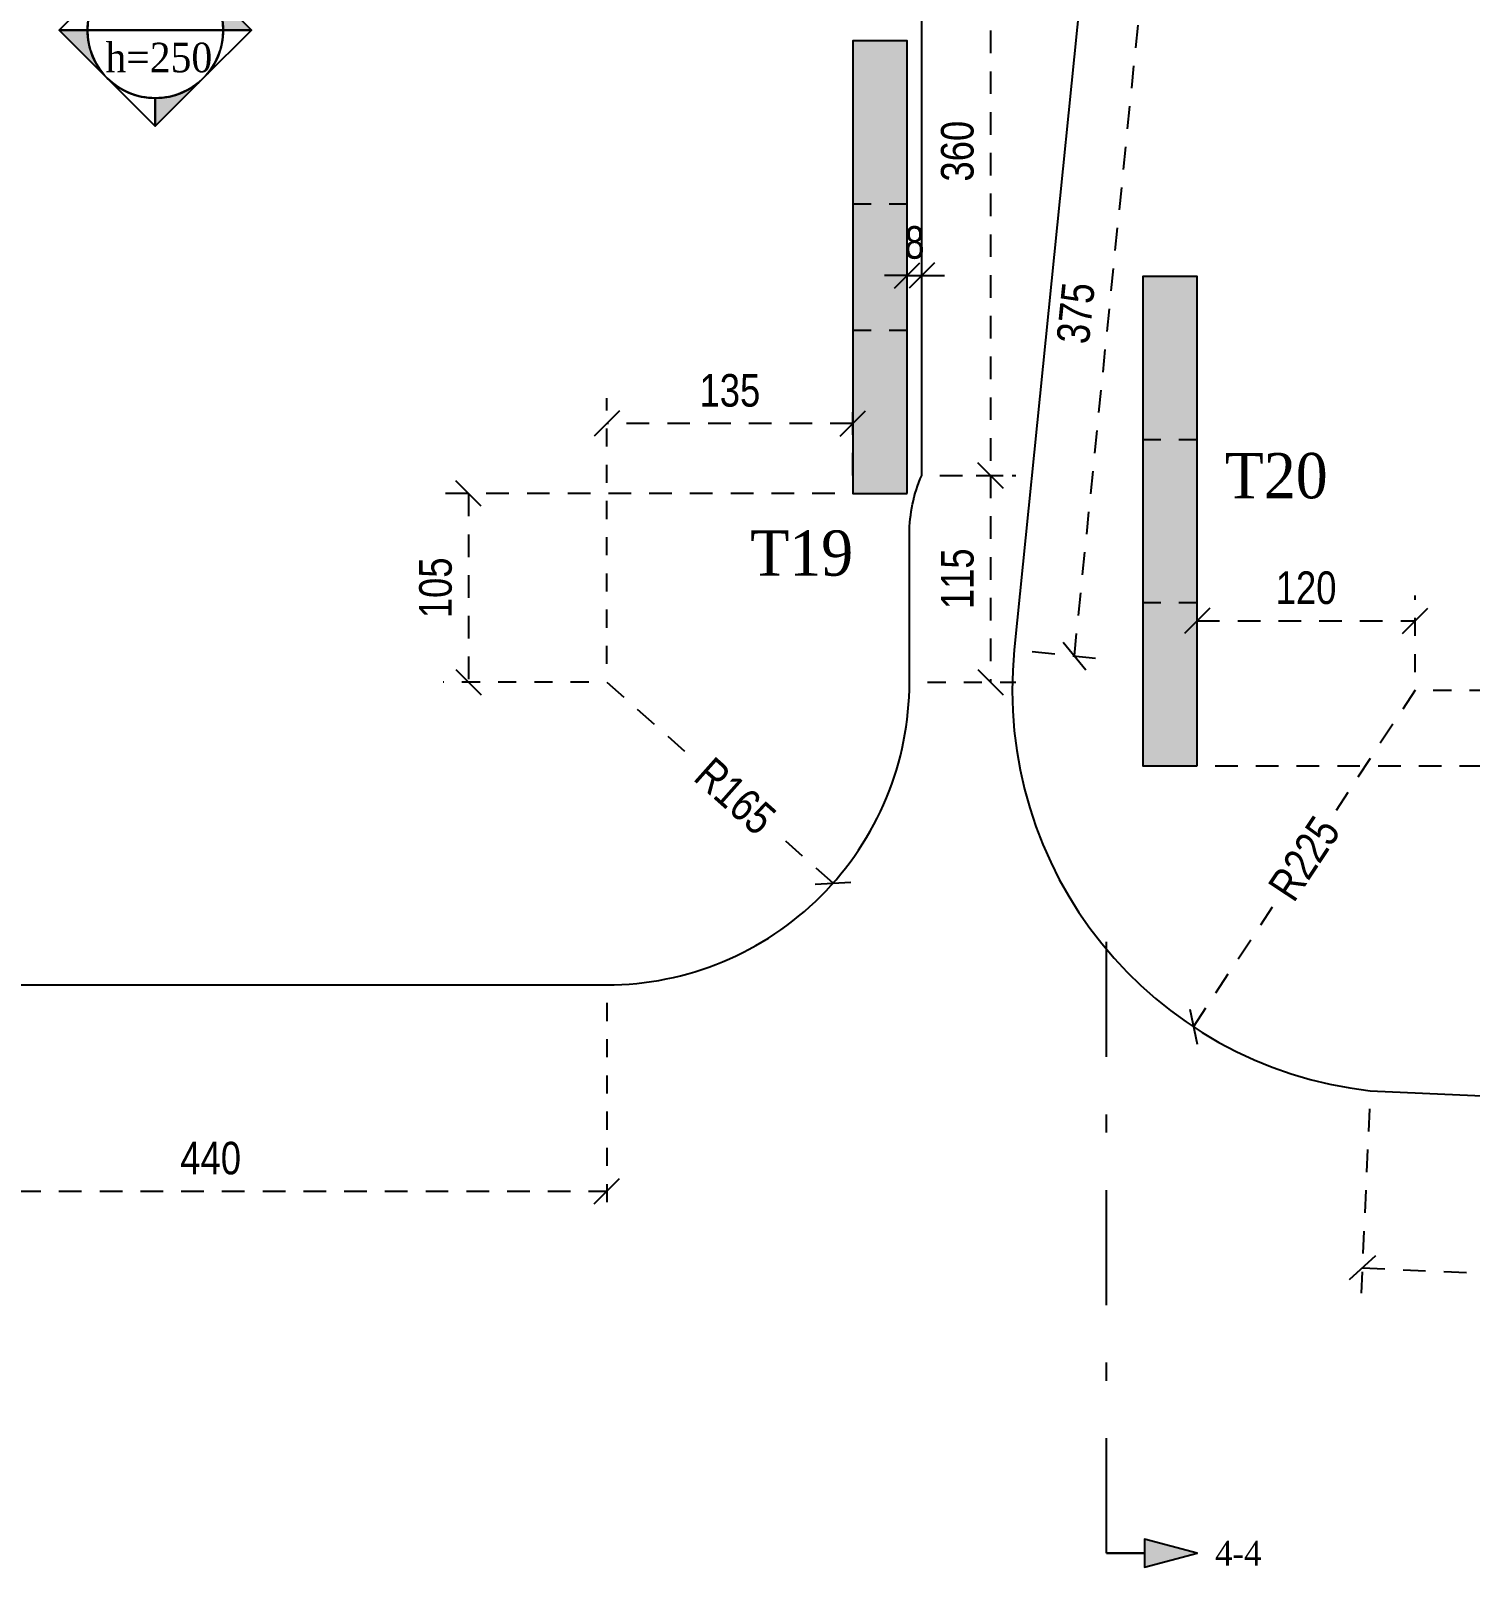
# Model space of a CAD drawing. Header units: millimetres. Extents: x -2171 to 1563, y -1758 to -1505.
# Drawn here: x -500.19 to -492.24, y -1616 to -1607.52 of the extents above; entities that cross this region are included whole.
import ezdxf
from ezdxf.enums import TextEntityAlignment as Align

# ---------------------------------------------------------------- set-up
doc = ezdxf.new("R2010")
doc.units = ezdxf.units.MM
doc.header["$PDMODE"] = 32
for name, pattern in [('DASHDOT', [25.399999999999995, 12.7, -6.349999999999999, 0, -6.349999999999999]), ('DASHED2', [0.375, 0.25, -0.125]), ('DOT', [0.025, 0, -0.025]), ('HIDDEN', [0.375, 0.25, -0.125]), ('HIDDEN2', [0.1875, 0.125, -0.0625])]:
    doc.linetypes.add(name, pattern=pattern)
doc.layers.get('Defpoints').update_dxf_attribs({"color": 6})
for name, color, linetype in [('DIASTASEIS', 7, 'Continuous'), ('Fill_Col', 7, 'Continuous'), ('Geo_Col', 7, 'Continuous'), ('Geo_Lines', 7, 'Continuous'), ('Sect_Line_Symbol', 7, 'Continuous'), ('Text_Col_-1', 7, 'Continuous'), ('Text_Slab', 7, 'Continuous')]:
    doc.layers.add(name, color=color, linetype=linetype)
doc.styles.add('1-100', font='arial.ttf', dxfattribs={"width": 0.8})
doc.styles.add('S1TmsNwRmn1088_b_934_161', font='times.ttf', dxfattribs={"width": 0.93362935265248, "height": 0.10875})
doc.styles.add('S1TmsNwRmn11_b_934_161', font='times.ttf', dxfattribs={"width": 0.93362935265248, "height": 0.0010875})
doc.styles.add('S1TmsNwRmn1359_b_934_161', font='times.ttf', dxfattribs={"width": 0.93362935265248, "height": 0.1359375})
doc.dimstyles.new('Copy of 1-100', dxfattribs={"dimtxt": 0.18, "dimasz": 0.14, "dimexe": 0.14, "dimexo": 0.1, "dimgap": 0.09, "dimtad": 1, "dimdec": 0, "dimlfac": 100, "dimrnd": 5, "dimzin": 5, "dimdsep": 46, "dimtxsty": '1-100', "dimblk": 'OBLIQUE', "dimcen": 0.09, "dimclrd": 1, "dimclre": 1, "dimclrt": 2, "dimadec": 0, "dimazin": 0, "dimtfac": 1, "dimtdec": 0, "dimtix": 1, "dimtmove": 2, "dimatfit": 3, "dimfxl": 5, "dimfxlon": 1, "dimtolj": 1, "dimtzin": 5, "dimarcsym": 0})

# ---------------------------------------------------------------- blocks, each defined once
blk = doc.blocks.new('Label_Όροφος 2-RC_XSN2633_2273')
at = {"layer": 'Text_Slab'}
for points in [[(-0.1767766952966369, 0.1767766952966369, -0.198912367379658), (0, 0.25), (0, 0.3535533905932738)], [(0.1767766952966369, 0.1767766952966369, -0.198912367379658), (0.25, 0), (0.3535533905932738, 0)], [(-0.1767766952966369, -0.1767766952966369, -0.198912367379658), (-0.25, 0), (-0.3535533905932738, 0)], [(0.1767766952966369, -0.1767766952966369, -0.198912367379658), (0, -0.25), (-1e-16, -0.3535533905932738)]]:
    blk.add_hatch(color=174, dxfattribs=at).paths.add_polyline_path(points)
at = {"layer": 'Text_Slab', "color": 174}
for points in [[(-0.1767766952966369, 0.1767766952966369, -0.198912367379658), (0, 0.25), (0, 0.3535533905932738)], [(0, 0.25, -0.198912367379658), (0.1767766952966369, 0.1767766952966369), (0, 0.3535533905932738)], [(-0.25, 0, 0.4142135623730951), (0, -0.25, 0.4142135623730951), (0.25, 0, 0.4142135623730951), (0, 0.25, 0.4142135623730951)], [(-0.25, 0, -0.198912367379658), (-0.1767766952966369, 0.1767766952966369), (-0.3535533905932738, 0)], [(0.1767766952966369, 0.1767766952966369, -0.198912367379658), (0.25, 0), (0.3535533905932738, 0)], [(-0.1767766952966369, -0.1767766952966369, -0.198912367379658), (-0.25, 0), (-0.3535533905932738, 0)], [(0.25, 0, -0.198912367379658), (0.1767766952966369, -0.1767766952966369), (0.3535533905932738, 0)], [(0, -0.25, -0.198912367379658), (-0.1767766952966369, -0.1767766952966369), (-1e-16, -0.3535533905932738)], [(0.1767766952966369, -0.1767766952966369, -0.198912367379658), (0, -0.25), (-1e-16, -0.3535533905932738)]]:
    blk.add_lwpolyline(points, format="xyb", close=True, dxfattribs=at)
blk.add_lwpolyline([(0.25, 0), (-0.25, 0)], close=True, dxfattribs=at)
blk = doc.blocks.new('_Oblique')
at = {"color": 0, "linetype": 'ByBlock', "lineweight": -2}
blk.add_line((-0.5, -0.5), (0.5, 0.5), dxfattribs=at)
blk = doc.blocks.new('*D255')
at = {"layer": 'Defpoints', "color": 0, "ltscale": 0.5, "transparency": 16777216}
for p in [(-495.2701088231365, -1608.872393133031), (-495.3501088231, -1609.176115430219), (-495.2701088231365, -1609.176115430219)]:
    blk.add_point(p, dxfattribs=at)
at = {"layer": 'DIASTASEIS', "color": 1, "linetype": 'HIDDEN', "lineweight": -2, "ltscale": 0.5, "transparency": 16777216}
blk.add_line((-495.3501088231, -1609.076115430219), (-495.3501088231, -1608.732393133031), dxfattribs=at)
at = {"layer": 'DIASTASEIS', "color": 1, "linetype": 'HIDDEN2', "lineweight": -2, "ltscale": 0.5, "transparency": 16777216}
blk.add_line((-495.2701088231365, -1609.076115430219), (-495.2701088231365, -1608.732393133031), dxfattribs=at)
at = {"layer": 'DIASTASEIS', "color": 1, "linetype": 'DASHED2', "lineweight": -2, "ltscale": 0.5, "transparency": 16777216}
for p, q in [((-495.3501088231, -1608.872393133031), (-495.4901088231, -1608.872393133031)), ((-495.3501088231, -1608.872393133031), (-495.2701088231365, -1608.872393133031)), ((-495.2701088231365, -1608.872393133031), (-495.1301088231365, -1608.872393133031))]:
    blk.add_line(p, q, dxfattribs=at)
at = {"layer": 'DIASTASEIS', "color": 1, "lineweight": -2, "ltscale": 0.5, "transparency": 16777216, "xscale": 0.14, "yscale": 0.14, "zscale": 0.14}
blk.add_blockref('_Oblique', (-495.3501088231, -1608.872393133031), dxfattribs=at)
at = {"layer": 'DIASTASEIS', "color": 1, "lineweight": -2, "ltscale": 0.5, "transparency": 16777216, "xscale": 0.14, "yscale": 0.14, "zscale": 0.14, "rotation": 180}
blk.add_blockref('_Oblique', (-495.2701088231365, -1608.872393133031), dxfattribs=at)
at = {"layer": 'DIASTASEIS', "color": 2, "ltscale": 0.5, "transparency": 16777216, "insert": (-495.3101088231183, -1608.690489995241), "char_height": 0.18, "attachment_point": 5, "style": '1-100'}
blk.add_mtext('\\A1;8', dxfattribs=at)
blk = doc.blocks.new('*D520')
at = {"layer": 'Defpoints', "color": 0, "ltscale": 0.5, "transparency": 16777216}
for p in [(-494.3809244996276, -1607.189862866206), (-494.0490083493966, -1607.2233628659), (-494.7592705790354, -1610.93849496407)]:
    blk.add_point(p, dxfattribs=at)
at = {"layer": 'DIASTASEIS', "color": 1, "linetype": 'DASHED2', "lineweight": -2, "ltscale": 0.5, "transparency": 16777216}
blk.add_line((-494.4273544288043, -1610.971994963764), (-494.0490083493966, -1607.2233628659), dxfattribs=at)
at = {"layer": 'DIASTASEIS', "color": 1, "linetype": 'HIDDEN2', "lineweight": -2, "ltscale": 0.5, "transparency": 16777216}
blk.add_line((-494.2814299752521, -1607.199904759418), (-493.9097160152709, -1607.237421516398), dxfattribs=at)
at = {"layer": 'DIASTASEIS', "color": 1, "linetype": 'HIDDEN', "lineweight": -2, "ltscale": 0.5, "transparency": 16777216}
blk.add_line((-494.6597760546598, -1610.948536857283), (-494.2880620946787, -1610.986053614262), dxfattribs=at)
at = {"layer": 'DIASTASEIS', "color": 1, "lineweight": -2, "ltscale": 0.5, "transparency": 16777216, "xscale": 0.14, "yscale": 0.14, "zscale": 0.14}
for p, rotation in [((-494.0490083493966, -1607.2233628659), 84.23670504597337), ((-494.4273544288043, -1610.971994963764), 264.2367050459733)]:
    blk.add_blockref('_Oblique', p, dxfattribs=dict(at, rotation=rotation))
at = {"layer": 'DIASTASEIS', "color": 2, "ltscale": 0.5, "transparency": 16777216, "insert": (-494.4192261320911, -1609.079406231112), "char_height": 0.18, "attachment_point": 5, "rotation": 84.23670504597337, "style": '1-100'}
blk.add_mtext('\\A1;375', dxfattribs=at)
blk = doc.blocks.new('*D521')
at = {"layer": 'Defpoints', "color": 0, "ltscale": 0.5, "transparency": 16777216}
for p in [(-495.2701088231362, -1606.394585376737), (-495.2701088231367, -1609.976178527881), (-494.89088158618, -1609.976178527881)]:
    blk.add_point(p, dxfattribs=at)
at = {"layer": 'DIASTASEIS', "color": 1, "linetype": 'HIDDEN', "lineweight": -2, "ltscale": 0.5, "transparency": 16777216}
blk.add_line((-495.1701088231362, -1606.394585376737), (-494.7508815861801, -1606.394585376737), dxfattribs=at)
at = {"layer": 'DIASTASEIS', "color": 1, "linetype": 'DASHED2', "lineweight": -2, "ltscale": 0.5, "transparency": 16777216}
blk.add_line((-494.89088158618, -1606.394585376737), (-494.89088158618, -1609.976178527881), dxfattribs=at)
at = {"layer": 'DIASTASEIS', "color": 1, "linetype": 'HIDDEN2', "lineweight": -2, "ltscale": 0.5, "transparency": 16777216}
blk.add_line((-495.1701088231367, -1609.976178527881), (-494.7508815861801, -1609.976178527881), dxfattribs=at)
at = {"layer": 'DIASTASEIS', "color": 1, "lineweight": -2, "ltscale": 0.5, "transparency": 16777216, "xscale": 0.14, "yscale": 0.14, "zscale": 0.14}
for p, rotation in [((-494.89088158618, -1606.394585376737), 90), ((-494.89088158618, -1609.976178527881), 270)]:
    blk.add_blockref('_Oblique', p, dxfattribs=dict(at, rotation=rotation))
at = {"layer": 'DIASTASEIS', "color": 2, "ltscale": 0.5, "transparency": 16777216, "insert": (-495.0728461155119, -1608.185381952308), "char_height": 0.18, "attachment_point": 5, "rotation": 90, "style": '1-100'}
blk.add_mtext('\\A1;360', dxfattribs=at)
blk = doc.blocks.new('*D522')
at = {"layer": 'Defpoints', "color": 0, "ltscale": 0.5, "transparency": 16777216}
for p in [(-495.2701088231367, -1609.976178527881), (-495.3381088235184, -1611.116628839548), (-494.8908815861805, -1611.116628839548)]:
    blk.add_point(p, dxfattribs=at)
at = {"layer": 'DIASTASEIS', "color": 1, "linetype": 'HIDDEN', "lineweight": -2, "ltscale": 0.5, "transparency": 16777216}
blk.add_line((-495.1701088231367, -1609.976178527881), (-494.7508815861805, -1609.976178527881), dxfattribs=at)
at = {"layer": 'DIASTASEIS', "color": 1, "linetype": 'DASHED2', "lineweight": -2, "ltscale": 0.5, "transparency": 16777216}
blk.add_line((-494.8908815861805, -1609.976178527881), (-494.8908815861805, -1611.116628839548), dxfattribs=at)
at = {"layer": 'DIASTASEIS', "color": 1, "linetype": 'HIDDEN2', "lineweight": -2, "ltscale": 0.5, "transparency": 16777216}
blk.add_line((-495.2381088235184, -1611.116628839548), (-494.7508815861805, -1611.116628839548), dxfattribs=at)
at = {"layer": 'DIASTASEIS', "color": 1, "lineweight": -2, "ltscale": 0.5, "transparency": 16777216, "xscale": 0.14, "yscale": 0.14, "zscale": 0.14}
for p, rotation in [((-494.8908815861805, -1609.976178527881), 90), ((-494.8908815861805, -1611.116628839548), 270)]:
    blk.add_blockref('_Oblique', p, dxfattribs=dict(at, rotation=rotation))
at = {"layer": 'DIASTASEIS', "color": 2, "ltscale": 0.5, "transparency": 16777216, "insert": (-495.0727847239707, -1610.546403683714), "char_height": 0.18, "attachment_point": 5, "rotation": 90, "style": '1-100'}
blk.add_mtext('\\A1;115', dxfattribs=at)
blk = doc.blocks.new('*D526')
at = {"layer": 'Defpoints', "color": 0, "ltscale": 0.5, "transparency": 16777216}
for p in [(-501.3846822091943, -1612.788305978402), (-497.0095437333221, -1612.788305978402), (-497.0095437333221, -1613.927699266729)]:
    blk.add_point(p, dxfattribs=at)
at = {"layer": 'DIASTASEIS', "color": 1, "linetype": 'HIDDEN', "lineweight": -2, "ltscale": 0.5, "transparency": 16777216}
blk.add_line((-501.3846822091943, -1612.888305978402), (-501.3846822091943, -1614.067699266729), dxfattribs=at)
at = {"layer": 'DIASTASEIS', "color": 1, "linetype": 'HIDDEN2', "lineweight": -2, "ltscale": 0.5, "transparency": 16777216}
blk.add_line((-497.0095437333221, -1612.888305978402), (-497.0095437333221, -1614.067699266729), dxfattribs=at)
at = {"layer": 'DIASTASEIS', "color": 1, "linetype": 'DASHED2', "lineweight": -2, "ltscale": 0.5, "transparency": 16777216}
blk.add_line((-501.3846822091943, -1613.927699266729), (-497.0095437333221, -1613.927699266729), dxfattribs=at)
at = {"layer": 'DIASTASEIS', "color": 1, "lineweight": -2, "ltscale": 0.5, "transparency": 16777216, "xscale": 0.14, "yscale": 0.14, "zscale": 0.14, "rotation": 180}
blk.add_blockref('_Oblique', (-501.3846822091943, -1613.927699266729), dxfattribs=at)
at = {"layer": 'DIASTASEIS', "color": 1, "lineweight": -2, "ltscale": 0.5, "transparency": 16777216, "xscale": 0.14, "yscale": 0.14, "zscale": 0.14}
blk.add_blockref('_Oblique', (-497.0095437333221, -1613.927699266729), dxfattribs=at)
at = {"layer": 'DIASTASEIS', "color": 2, "ltscale": 0.5, "transparency": 16777216, "insert": (-499.1971129712582, -1613.745796128939), "char_height": 0.18, "attachment_point": 5, "style": '1-100'}
blk.add_mtext('\\A1;440', dxfattribs=at)
blk = doc.blocks.new('*D528')
at = {"layer": 'Defpoints', "color": 0, "ltscale": 0.5, "transparency": 16777216}
for p in [(-492.7936004133796, -1613.373055285924), (-483.418537174216, -1613.791886682496), (-483.4622230350698, -1614.76974486484)]:
    blk.add_point(p, dxfattribs=at)
at = {"layer": 'DIASTASEIS', "color": 1, "linetype": 'HIDDEN', "lineweight": -2, "ltscale": 0.5, "transparency": 16777216}
blk.add_line((-492.7980634665465, -1613.472955642062), (-492.8435345486669, -1614.490773966862), dxfattribs=at)
at = {"layer": 'DIASTASEIS', "color": 1, "linetype": 'HIDDEN2', "lineweight": -2, "ltscale": 0.5, "transparency": 16777216}
blk.add_line((-483.4230002273828, -1613.891787038634), (-483.4684713095033, -1614.909605363434), dxfattribs=at)
at = {"layer": 'DIASTASEIS', "color": 1, "linetype": 'DASHED2', "lineweight": -2, "ltscale": 0.5, "transparency": 16777216}
blk.add_line((-492.8372862742333, -1614.350913468269), (-483.4622230350698, -1614.76974486484), dxfattribs=at)
at = {"layer": 'DIASTASEIS', "color": 1, "lineweight": -2, "ltscale": 0.5, "transparency": 16777216, "xscale": 0.14, "yscale": 0.14, "zscale": 0.14}
for p, rotation in [((-492.8372862742333, -1614.350913468269), 177.4420092145654), ((-483.4622230350698, -1614.76974486484), 357.4420092145654)]:
    blk.add_blockref('_Oblique', p, dxfattribs=dict(at, rotation=rotation))
at = {"layer": 'DIASTASEIS', "color": 2, "ltscale": 0.5, "transparency": 16777216, "insert": (-488.1416362208997, -1614.378607284077), "char_height": 0.18, "attachment_point": 5, "rotation": 357.4420092145654, "style": '1-100'}
blk.add_mtext('\\A1;940', dxfattribs=at)
blk = doc.blocks.new('*D547')
at = {"layer": 'Defpoints', "color": 0, "ltscale": 0.5, "transparency": 16777216}
for p in [(-497.0096106994943, -1611.116628839545), (-495.7600809672434, -1612.226851326089)]:
    blk.add_point(p, dxfattribs=at)
at = {"layer": 'DIASTASEIS', "color": 1, "linetype": 'DASHED2', "lineweight": -2, "ltscale": 0.5, "transparency": 16777216}
for p, q in [((-497.0096106994943, -1611.116628839545), (-496.5385021195841, -1611.535214588663)), ((-495.7600809672434, -1612.226851326089), (-496.0622776446682, -1611.958345873216))]:
    blk.add_line(p, q, dxfattribs=at)
at = {"layer": 'DIASTASEIS', "color": 1, "lineweight": -2, "ltscale": 0.5, "transparency": 16777216, "xscale": 0.14, "yscale": 0.14, "zscale": 0.14, "rotation": 318.3785175259931}
blk.add_blockref('_Oblique', (-495.7600809672434, -1612.226851326089), dxfattribs=at)
at = {"layer": 'DIASTASEIS', "color": 2, "ltscale": 0.5, "transparency": 16777216, "insert": (-496.3003898821264, -1611.74678023094), "char_height": 0.18, "attachment_point": 5, "rotation": 318.37851752599306, "style": '1-100'}
blk.add_mtext('\\A1;R165', dxfattribs=at)
blk = doc.blocks.new('*D548')
at = {"layer": 'Defpoints', "color": 0, "ltscale": 0.5, "transparency": 16777216}
for p in [(-492.5455155840575, -1611.161927272511), (-493.7701199326851, -1613.019607913408)]:
    blk.add_point(p, dxfattribs=at)
at = {"layer": 'DIASTASEIS', "color": 1, "linetype": 'DASHED2', "lineweight": -2, "ltscale": 0.5, "transparency": 16777216}
for p, q in [((-492.5455155840575, -1611.161927272511), (-492.9825074663209, -1611.824828201141)), ((-493.7701199326852, -1613.019607913408), (-493.3331280504209, -1612.356706984777))]:
    blk.add_line(p, q, dxfattribs=at)
at = {"layer": 'DIASTASEIS', "color": 1, "lineweight": -2, "ltscale": 0.5, "transparency": 16777216, "xscale": 0.14, "yscale": 0.14, "zscale": 0.14, "rotation": 236.6066718047157}
blk.add_blockref('_Oblique', (-493.7701199326851, -1613.019607913408), dxfattribs=at)
at = {"layer": 'DIASTASEIS', "color": 2, "ltscale": 0.5, "transparency": 16777216, "insert": (-493.1578177583713, -1612.090767592959), "char_height": 0.18, "attachment_point": 5, "rotation": 56.6066718047157, "style": '1-100'}
blk.add_mtext('\\A1;R225', dxfattribs=at)
blk = doc.blocks.new('*D561')
at = {"layer": 'Defpoints', "color": 0, "ltscale": 0.5, "transparency": 16777216}
for p in [(-497.0096106994943, -1609.688976005447), (-495.6501088231, -1610.076115430219), (-497.0096106994943, -1611.116628839545)]:
    blk.add_point(p, dxfattribs=at)
at = {"layer": 'DIASTASEIS', "color": 1, "linetype": 'HIDDEN2', "lineweight": -2, "ltscale": 0.5, "transparency": 16777216}
blk.add_line((-497.0096106994943, -1611.016628839545), (-497.0096106994943, -1609.548976005447), dxfattribs=at)
at = {"layer": 'DIASTASEIS', "color": 1, "linetype": 'HIDDEN', "lineweight": -2, "ltscale": 0.5, "transparency": 16777216}
blk.add_line((-495.6501088231, -1609.976115430218), (-495.6501088231, -1609.548976005447), dxfattribs=at)
at = {"layer": 'DIASTASEIS', "color": 1, "linetype": 'DASHED2', "lineweight": -2, "ltscale": 0.5, "transparency": 16777216}
blk.add_line((-495.6501088231, -1609.688976005447), (-497.0096106994943, -1609.688976005447), dxfattribs=at)
at = {"layer": 'DIASTASEIS', "color": 1, "lineweight": -2, "ltscale": 0.5, "transparency": 16777216, "xscale": 0.14, "yscale": 0.14, "zscale": 0.14, "rotation": 180}
blk.add_blockref('_Oblique', (-497.0096106994943, -1609.688976005447), dxfattribs=at)
at = {"layer": 'DIASTASEIS', "color": 1, "lineweight": -2, "ltscale": 0.5, "transparency": 16777216, "xscale": 0.14, "yscale": 0.14, "zscale": 0.14}
blk.add_blockref('_Oblique', (-495.6501088231, -1609.688976005447), dxfattribs=at)
at = {"layer": 'DIASTASEIS', "color": 2, "ltscale": 0.5, "transparency": 16777216, "insert": (-496.3298597612972, -1609.507011476116), "char_height": 0.18, "attachment_point": 5, "style": '1-100'}
blk.add_mtext('\\A1;135', dxfattribs=at)
blk = doc.blocks.new('*D562')
at = {"layer": 'Defpoints', "color": 0, "ltscale": 0.5, "transparency": 16777216}
for p in [(-495.6501088231002, -1610.076115430219), (-497.7726580997988, -1611.116628839546), (-497.0096106994946, -1611.116628839546)]:
    blk.add_point(p, dxfattribs=at)
at = {"layer": 'DIASTASEIS', "color": 1, "linetype": 'HIDDEN', "lineweight": -2, "ltscale": 0.5, "transparency": 16777216}
blk.add_line((-495.7501088231002, -1610.076115430219), (-497.9126580997989, -1610.076115430219), dxfattribs=at)
at = {"layer": 'DIASTASEIS', "color": 1, "linetype": 'DASHED2', "lineweight": -2, "ltscale": 0.5, "transparency": 16777216}
blk.add_line((-497.7726580997988, -1610.076115430219), (-497.7726580997988, -1611.116628839546), dxfattribs=at)
at = {"layer": 'DIASTASEIS', "color": 1, "linetype": 'HIDDEN2', "lineweight": -2, "ltscale": 0.5, "transparency": 16777216}
blk.add_line((-497.1096106994946, -1611.116628839546), (-497.9126580997989, -1611.116628839546), dxfattribs=at)
at = {"layer": 'DIASTASEIS', "color": 1, "lineweight": -2, "ltscale": 0.5, "transparency": 16777216, "xscale": 0.14, "yscale": 0.14, "zscale": 0.14}
for p, rotation in [((-497.7726580997988, -1610.076115430219), 90), ((-497.7726580997988, -1611.116628839546), 270)]:
    blk.add_blockref('_Oblique', p, dxfattribs=dict(at, rotation=rotation))
at = {"layer": 'DIASTASEIS', "color": 2, "ltscale": 0.5, "transparency": 16777216, "insert": (-497.9545612375891, -1610.596372134882), "char_height": 0.18, "attachment_point": 5, "rotation": 90, "style": '1-100'}
blk.add_mtext('\\A1;105', dxfattribs=at)
blk = doc.blocks.new('*D563')
at = {"layer": 'Defpoints', "color": 0, "ltscale": 0.5, "transparency": 16777216}
for p in [(-492.5455155840575, -1610.778681347699), (-492.5455155840575, -1611.16192727251), (-493.7502152450631, -1611.578165697082)]:
    blk.add_point(p, dxfattribs=at)
at = {"layer": 'DIASTASEIS', "color": 1, "linetype": 'HIDDEN', "lineweight": -2, "ltscale": 0.5, "transparency": 16777216}
blk.add_line((-493.7502152450631, -1611.478165697082), (-493.7502152450631, -1610.638681347699), dxfattribs=at)
at = {"layer": 'DIASTASEIS', "color": 1, "linetype": 'HIDDEN2', "lineweight": -2, "ltscale": 0.5, "transparency": 16777216}
blk.add_line((-492.5455155840575, -1611.06192727251), (-492.5455155840575, -1610.638681347699), dxfattribs=at)
at = {"layer": 'DIASTASEIS', "color": 1, "linetype": 'DASHED2', "lineweight": -2, "ltscale": 0.5, "transparency": 16777216}
blk.add_line((-493.7502152450631, -1610.778681347699), (-492.5455155840575, -1610.778681347699), dxfattribs=at)
at = {"layer": 'DIASTASEIS', "color": 1, "lineweight": -2, "ltscale": 0.5, "transparency": 16777216, "xscale": 0.14, "yscale": 0.14, "zscale": 0.14, "rotation": 180}
blk.add_blockref('_Oblique', (-493.7502152450631, -1610.778681347699), dxfattribs=at)
at = {"layer": 'DIASTASEIS', "color": 1, "lineweight": -2, "ltscale": 0.5, "transparency": 16777216, "xscale": 0.14, "yscale": 0.14, "zscale": 0.14}
blk.add_blockref('_Oblique', (-492.5455155840575, -1610.778681347699), dxfattribs=at)
at = {"layer": 'DIASTASEIS', "color": 2, "ltscale": 0.5, "transparency": 16777216, "insert": (-493.1478654145603, -1610.596778209909), "char_height": 0.18, "attachment_point": 5, "style": '1-100'}
blk.add_mtext('\\A1;120', dxfattribs=at)
blk = doc.blocks.new('*D564')
at = {"layer": 'Defpoints', "color": 0, "ltscale": 0.5, "transparency": 16777216}
for p in [(-492.5455155840577, -1611.161927272511), (-491.7430773711532, -1611.161927272511), (-493.7502152450633, -1611.578165697083)]:
    blk.add_point(p, dxfattribs=at)
at = {"layer": 'DIASTASEIS', "color": 1, "linetype": 'HIDDEN2', "lineweight": -2, "ltscale": 0.5, "transparency": 16777216}
blk.add_line((-492.4455155840576, -1611.161927272511), (-491.6030773711533, -1611.161927272511), dxfattribs=at)
at = {"layer": 'DIASTASEIS', "color": 1, "linetype": 'DASHED2', "lineweight": -2, "ltscale": 0.5, "transparency": 16777216}
blk.add_line((-491.7430773711532, -1611.578165697083), (-491.7430773711532, -1611.161927272511), dxfattribs=at)
at = {"layer": 'DIASTASEIS', "color": 1, "linetype": 'HIDDEN', "lineweight": -2, "ltscale": 0.5, "transparency": 16777216}
blk.add_line((-493.6502152450633, -1611.578165697083), (-491.6030773711533, -1611.578165697083), dxfattribs=at)
at = {"layer": 'DIASTASEIS', "color": 1, "lineweight": -2, "ltscale": 0.5, "transparency": 16777216, "xscale": 0.14, "yscale": 0.14, "zscale": 0.14}
for p, rotation in [((-491.7430773711532, -1611.161927272511), 90), ((-491.7430773711532, -1611.578165697083), 270)]:
    blk.add_blockref('_Oblique', p, dxfattribs=dict(at, rotation=rotation))
at = {"layer": 'DIASTASEIS', "color": 2, "ltscale": 0.5, "transparency": 16777216, "insert": (-491.9249805089434, -1611.370046484796), "char_height": 0.18, "attachment_point": 5, "rotation": 90, "style": '1-100'}
blk.add_mtext('\\A1;40', dxfattribs=at)

msp = doc.modelspace()

# ---------------------------------------------------------------- hatches: boundary and pattern name
at = {"layer": 'Fill_Col'}
for points in [[(-495.3501088231, -1610.076115430219), (-495.3501088231, -1607.576115430218), (-495.6501088231, -1607.576115430218), (-495.6501088231, -1610.076115430219)], [(-493.7502152450631, -1611.578165697082), (-493.7502152450631, -1608.878165697082), (-494.0502152450631, -1608.878165697082), (-494.0502152450631, -1611.578165697082)]]:
    msp.add_hatch(color=252, dxfattribs=at).paths.add_polyline_path(points)
at = {"layer": 'Sect_Line_Symbol'}
msp.add_hatch(color=2, dxfattribs=at).paths.add_polyline_path([(-494.2501468162097, -1615.926115690306), (-494.0399245640965, -1615.926115690306), (-494.0399245640965, -1616.003761403836), (-493.7501468162097, -1615.926115690306), (-494.0399245640965, -1615.848469976775), (-494.0399245640965, -1615.926115690306)])

# ---------------------------------------------------------------- linework, layer by layer
at = {"layer": 'Geo_Col', "color": 94}
for points in [[(-495.3501088231, -1610.076115430219), (-495.3501088231, -1607.576115430218), (-495.6501088231, -1607.576115430218), (-495.6501088231, -1610.076115430219)], [(-493.7502152450631, -1611.578165697082), (-493.7502152450631, -1608.878165697082), (-494.0502152450631, -1608.878165697082), (-494.0502152450631, -1611.578165697082)]]:
    msp.add_lwpolyline(points, close=True, dxfattribs=at)
at = {"layer": 'Geo_Col', "color": 94, "linetype": 'DOT'}
for points in [[(-495.6501088231, -1607.576115430218), (-495.6501088231, -1608.476115430218), (-495.3501088231, -1608.476115430218), (-495.3501088231, -1607.576115430218)], [(-494.0502152450631, -1608.878165697082), (-494.0502152450631, -1609.778165697082), (-493.7502152450631, -1609.778165697082), (-493.7502152450631, -1608.878165697082)], [(-495.3501088231, -1610.076115430219), (-495.3501088231, -1609.176115430219), (-495.6501088231, -1609.176115430219), (-495.6501088231, -1610.076115430219)], [(-493.7502152450631, -1611.578165697082), (-493.7502152450631, -1610.678165697082), (-494.0502152450631, -1610.678165697082), (-494.0502152450631, -1611.578165697082)]]:
    msp.add_lwpolyline(points, close=True, dxfattribs=at)
at = {"layer": 'Geo_Lines', "color": 94}
msp.add_lwpolyline([(-514.6521398983082, -1612.457280607473), (-504.6126574121744, -1612.789456960693, 0.393013547957338), (-503.2572465129215, -1611.610553880767), (-503.2501015023374, -1610.806290968781), (-502.5620950444768, -1610.806303977215), (-502.5621102322979, -1611.610855728344, 0.4142246204908093), (-501.3846599825821, -1612.788305978192), (-497.0095437403326, -1612.788130714185, 0.4142259988059436), (-495.3381088292048, -1611.11649090766), (-495.3381088292048, -1610.298280235608, -0.1044060949803314), (-495.2701088231365, -1609.97617852788), (-495.2701088231365, -1606.394585376736), (-494.7450019882248, -1606.394585376736, -0.296541975714198), (-494.4852540824824, -1606.56349074679, -0.1269884186756839), (-494.3809244996275, -1607.189862866206), (-494.7592705790352, -1610.93849496407, 0.410953734551584), (-492.7936004133796, -1613.373055285924), (-483.418537174216, -1613.791886682496, 0.3821950390633753)], format="xyb", dxfattribs=at)
at = {"layer": 'Sect_Line_Symbol', "color": 2, "linetype": 'DASHDOT', "ltscale": 0.05}
msp.add_lwpolyline([(-494.2501468162097, -1615.926115690306), (-494.2501468162097, -1612.303383588926)], dxfattribs=at)
at = {"layer": 'Sect_Line_Symbol', "color": 2}
msp.add_lwpolyline([(-494.2501468162097, -1615.926115690306), (-494.0399245640965, -1615.926115690306), (-494.0399245640965, -1616.003761403836), (-493.7501468162097, -1615.926115690306), (-494.0399245640965, -1615.848469976775), (-494.0399245640965, -1615.926115690306)], close=True, dxfattribs=at)

# ---------------------------------------------------------------- block references
at = {"xscale": 1.5, "yscale": 1.5, "zscale": 1.5}
msp.add_blockref('Label_Όροφος 2-RC_XSN2633_2273', (-499.5026987204819, -1607.517179458447, 6.45), dxfattribs=at)

# ---------------------------------------------------------------- texts
at = {"layer": 'Sect_Line_Symbol', "color": 2, "style": 'S1TmsNwRmn1359_b_934_161', "width": 0.93362935265248}
msp.add_text('4-4', height=0.1359375, dxfattribs=at).set_placement((-493.6501468162096, -1615.926115690306), align=Align.MIDDLE_LEFT)
at = {"layer": 'Text_Col_-1', "color": 200, "style": 'S1TmsNwRmn11_b_934_161', "width": 0.93362935265248}
for s, p in [('T20', (-493.5964482154623, -1610.101942284999)), ('T19', (-496.2170616128523, -1610.528767508432))]:
    msp.add_text(s, height=0.25, dxfattribs=at).set_placement(p)
at = {"layer": 'Text_Slab', "color": 5, "style": 'S1TmsNwRmn1088_b_934_161', "width": 0.93362935265248}
msp.add_text('h=250', height=0.163125, dxfattribs=at).set_placement((-499.7780873642409, -1607.749679458447, 6.45))

# ---------------------------------------------------------------- dimensions: what is measured, and where the dimension line sits
at = {"layer": 'DIASTASEIS', "ltscale": 0.5}
for base, p1, p2, picture, middle in [((-494.89088158618, -1609.976178527881), (-495.2701088231361, -1606.394585376736), (-495.2701088231365, -1609.97617852788), '*D521', (-495.0728461155119, -1608.185381952308)), ((-494.8908815861805, -1611.116628839548), (-495.2701088231365, -1609.97617852788), (-495.3381088235182, -1611.116628839547), '*D522', (-495.0727847239707, -1610.546403683714)), ((-497.7726580997988, -1611.116628839546), (-495.6501088231, -1610.076115430219), (-497.0096106994943, -1611.116628839545), '*D562', (-497.9545612375891, -1610.596372134882)), ((-491.7430773711532, -1611.161927272511), (-493.7502152450631, -1611.578165697082), (-492.5455155840575, -1611.16192727251), '*D564', (-491.9249805089434, -1611.370046484796))]:
    dim = msp.add_linear_dim(base=base, p1=p1, p2=p2, angle=90, dimstyle='Copy of 1-100', dxfattribs=at)
    dim.commit()
    dim.dimension.update_dxf_attribs({"geometry": picture, "text_midpoint": middle})
for p1, p2, distance, picture, middle in [((-494.7592705790352, -1610.93849496407), (-494.3809244996275, -1607.189862866206), -0.3336024291931706, '*D520', (-494.4192261320911, -1609.079406231112)), ((-501.3846822091943, -1612.788305978402), (-497.0095437333221, -1612.788305978402), -1.1393932883270281, '*D526', (-499.1971129712582, -1613.745796128939)), ((-492.7936004133796, -1613.373055285924), (-483.418537174216, -1613.791886682496), -0.978833529879244, '*D528', (-488.1416362208997, -1614.378607284077))]:
    dim = msp.add_aligned_dim(p1=p1, p2=p2, distance=distance, dimstyle='Copy of 1-100', dxfattribs=at)
    dim.commit()
    dim.dimension.update_dxf_attribs({"geometry": picture, "text_midpoint": middle})
at = {"layer": 'DIASTASEIS', "color": 94, "ltscale": 0.5}
dim = msp.add_linear_dim(base=(-495.2701088231365, -1608.872393133031), p1=(-495.3501088231, -1609.176115430219), p2=(-495.2701088231365, -1609.176115430219), dimstyle='Copy of 1-100', override={"dimrnd": 0}, dxfattribs=at)
dim.commit()
dim.dimension.update_dxf_attribs({"geometry": '*D255', "text_midpoint": (-495.3101088231183, -1608.690489995241)})
at = {"layer": 'DIASTASEIS', "ltscale": 0.5}
for base, p1, p2, picture, middle in [((-497.0096106994943, -1609.688976005447), (-495.6501088231, -1610.076115430219), (-497.0096106994943, -1611.116628839545), '*D561', (-496.3298597612972, -1609.507011476116)), ((-492.5455155840575, -1610.778681347699), (-493.7502152450631, -1611.578165697082), (-492.5455155840575, -1611.16192727251), '*D563', (-493.1478654145603, -1610.596778209909))]:
    dim = msp.add_linear_dim(base=base, p1=p1, p2=p2, dimstyle='Copy of 1-100', dxfattribs=at)
    dim.commit()
    dim.dimension.update_dxf_attribs({"geometry": picture, "text_midpoint": middle})
for center, mpoint, picture, middle in [((-497.0096106994943, -1611.116628839545), (-495.7600809672434, -1612.226851326089), '*D547', (-496.3003898821264, -1611.74678023094)), ((-492.5455155840575, -1611.161927272511), (-493.7701199326851, -1613.019607913408), '*D548', (-493.1578177583713, -1612.090767592959))]:
    dim = msp.add_radius_dim(center=center, mpoint=mpoint, dimstyle='Copy of 1-100', dxfattribs=at)
    dim.commit()
    dim.dimension.update_dxf_attribs({"geometry": picture, "text_midpoint": middle, "dimtype": 132})

doc.saveas('drawing.dxf')
